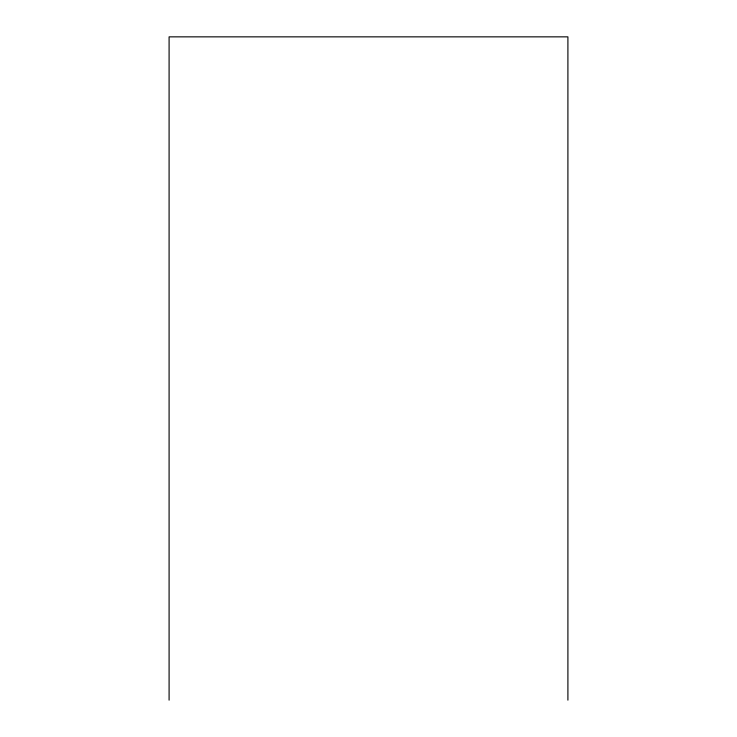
<?xml version="1.0" encoding="UTF-8"?>
<svg xmlns="http://www.w3.org/2000/svg" width="737" height="737" viewBox="0 0 737 737"><rect width="100%" height="100%" fill="white"/><g stroke="black" fill="none" stroke-linecap="round" stroke-linejoin="round"><path stroke-width="1.11" d="M567.905 700.15L567.905 36.85L169.095 36.85L169.095 700.15"/></g></svg>
